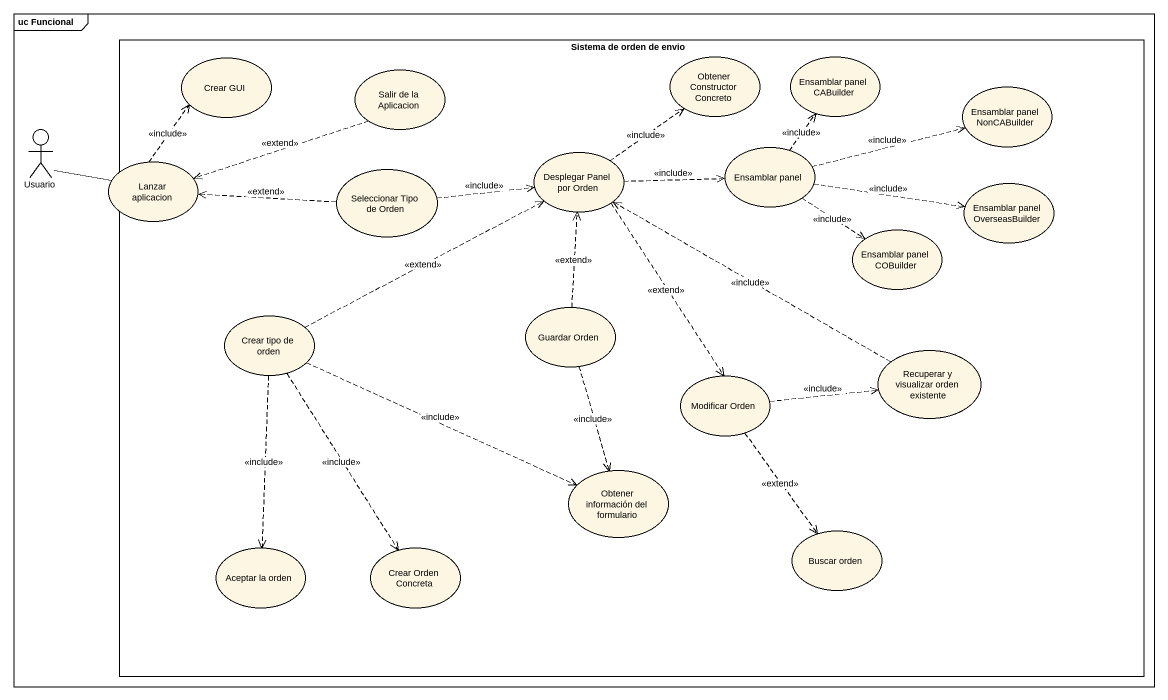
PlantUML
@startuml
mainframe uc Funcional
rectangle "Sistema de orden de envio" as Sistema_de_orden_de_envio {
  usecase "Crear GUI" as Crear_GUI
  usecase "Salir de la Aplicacion" as Salir_de_la_Aplicacion
  usecase "Obtener Constructor Concreto" as Obtener_Constructor_Concreto
  usecase "Ensamblar panel CABuilder" as Ensamblar_panel_CABuilder
  usecase "Ensamblar panel NonCABuilder" as Ensamblar_panel_NonCABuilder
  usecase "Desplegar Panel por Orden" as Desplegar_Panel_por_Orden
  usecase "Ensamblar panel" as Ensamblar_panel
  usecase "Seleccionar Tipo de Orden" as Seleccionar_Tipo_de_Orden
  usecase "Ensamblar panel OverseasBuilder" as Ensamblar_panel_2
  usecase "Ensamblar panel COBuilder" as Ensamblar_panel_COBuilder
  usecase "Crear tipo de orden" as Crear_tipo_de_orden
  usecase "Guardar Orden" as Guardar_Orden
  usecase "Recuperar y visualizar orden existente" as Recuperar_y_visualizar
  usecase "Modificar Orden" as Modificar_Orden
  usecase "Obtener información del formulario" as Obtener_información_del
  usecase "Aceptar la orden" as Aceptar_la_orden
  usecase "Crear Orden Concreta" as Crear_Orden_Concreta
  usecase "Buscar orden" as Buscar_orden
}
actor Usuario
usecase "Lanzar aplicacion" as Lanzar_aplicacion
Salir_de_la_Aplicacion .left.> Lanzar_aplicacion : <<extend>>
Usuario -right- Lanzar_aplicacion
Lanzar_aplicacion .up.> Crear_GUI : <<include>>
Desplegar_Panel_por_Orden .up.> Obtener_Constructor_Concreto : <<include>>
Desplegar_Panel_por_Orden .right.> Ensamblar_panel : <<include>>
Desplegar_Panel_por_Orden ..> Modificar_Orden : <<extend>>
Ensamblar_panel .up.> Ensamblar_panel_CABuilder : <<include>>
Ensamblar_panel .right.> Ensamblar_panel_NonCABuilder : <<include>>
Ensamblar_panel .right.> Ensamblar_panel_2 : <<include>>
Ensamblar_panel ..> Ensamblar_panel_COBuilder : <<include>>
Seleccionar_Tipo_de_Orden .left.> Lanzar_aplicacion : <<extend>>
Seleccionar_Tipo_de_Orden .right.> Desplegar_Panel_por_Orden : <<include>>
Crear_tipo_de_orden .right.> Desplegar_Panel_por_Orden : <<extend>>
Crear_tipo_de_orden .right.> Obtener_información_del : <<include>>
Crear_tipo_de_orden ..> Aceptar_la_orden : <<include>>
Crear_tipo_de_orden ..> Crear_Orden_Concreta : <<include>>
Guardar_Orden .up.> Desplegar_Panel_por_Orden : <<extend>>
Guardar_Orden ..> Obtener_información_del : <<include>>
Recuperar_y_visualizar .left.> Desplegar_Panel_por_Orden : <<include>>
Modificar_Orden .right.> Recuperar_y_visualizar : <<include>>
Modificar_Orden ..> Buscar_orden : <<extend>>
@enduml
